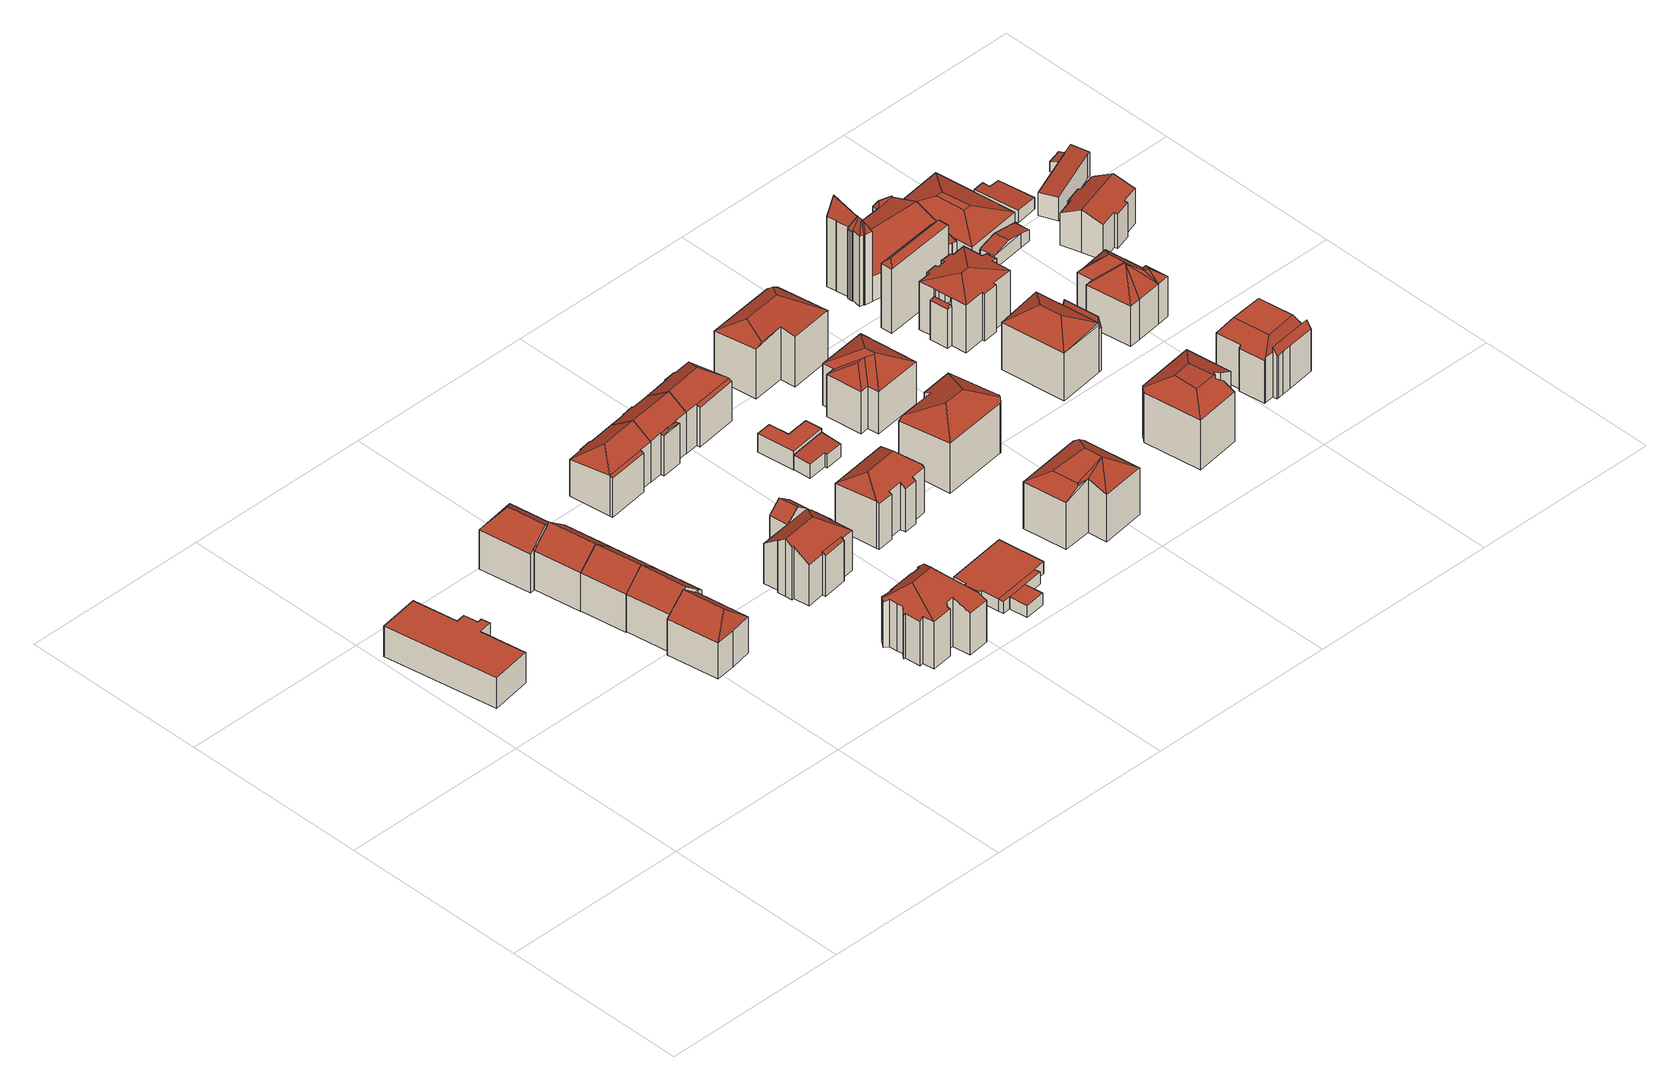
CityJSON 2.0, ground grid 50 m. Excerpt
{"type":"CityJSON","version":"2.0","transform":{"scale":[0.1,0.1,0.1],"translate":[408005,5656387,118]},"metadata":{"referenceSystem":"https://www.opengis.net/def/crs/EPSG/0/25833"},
"CityObjects":{
"building1":{"type":"Building","attributes":{"Dachtyp_tdc":"tdcPolyFlatRoof","Gemeindeschluessel":14612000,"Dachneigung":0,"QualitaetDacherkennung":80,"Geometrietyp2DReferenz":"3000","measuredHeight":8.62,"function":"31001_9998","roofType":"1000"},"geometry":[{"type":"Solid","lod":"2","boundaries":[[[[0,1,2,3]],[[1,4,5,2]],[[4,6,7,5]],[[6,8,9,7]],[[8,10,11,9]],[[10,12,13,11]],[[12,14,15,13]],[[14,16,17,15]],[[16,18,19,17]],[[18,0,3,19]],[[18,16,14,12,10,8,6,4,1,0]],[[3,2,5,7,9,11,13,15,17,19]]]],"semantics":{"surfaces":[{"type":"WallSurface"},{"type":"RoofSurface"},{"type":"GroundSurface"}],"values":[[0,0,0,0,0,0,0,0,0,0,1,2]]}}]},
"building2":{"type":"Building","attributes":{"Dachtyp_tdc":"tdcHipAndGableRoof","Gemeindeschluessel":14612000,"Dachneigung":39.22,"QualitaetDacherkennung":75,"Geometrietyp2DReferenz":"3000","measuredHeight":14.91,"function":"31001_9998","roofType":"5000"},"geometry":[{"type":"Solid","lod":"2","boundaries":[[[[20,21,22,23]],[[22,24,25,26,23]],[[27,28,29,30,31,32,33]],[[22,21,28,27]],[[21,20,29,28]],[[20,34,30,29]],[[34,26,31,30]],[[26,25,32,31]],[[25,24,33,32]],[[24,22,27,33]],[[26,34,20,23]]]],"semantics":{"surfaces":[{"type":"RoofSurface"},{"type":"GroundSurface"},{"type":"WallSurface"}],"values":[[0,0,1,2,2,2,2,2,2,2,0]]}}]},
"building3":{"type":"Building","attributes":{"Dachtyp_tdc":"tdcFreeFormRoof","Gemeindeschluessel":14612000,"Dachneigung":39.51,"QualitaetDacherkennung":80,"Geometrietyp2DReferenz":"3000","measuredHeight":15.16,"function":"31001_9998","roofType":"5000"},"geometry":[{"type":"Solid","lod":"2","boundaries":[[[[35,36,37,38]],[[36,39,40,37]],[[39,41,42,40]],[[41,43,44,42]],[[43,35,38,44]],[[41,39,36,45,46]],[[43,46,45,35]],[[43,41,46]],[[36,35,45]],[[38,37,40,42,44]]]],"semantics":{"surfaces":[{"type":"WallSurface"},{"type":"RoofSurface"},{"type":"GroundSurface"}],"values":[[0,0,0,0,0,1,1,0,0,2]]}}]},
"building4":{"type":"Building","attributes":{"Dachtyp_tdc":"tdcGableRoof","Gemeindeschluessel":14612000,"Dachneigung":39.46,"QualitaetDacherkennung":85,"Geometrietyp2DReferenz":"3000","measuredHeight":15.35,"function":"31001_9998","roofType":"3100"},"geometry":[{"type":"Solid","lod":"2","boundaries":[[[[35,47,48,49]],[[47,50,51,48]],[[50,52,53,51]],[[52,35,49,53]],[[50,47,54]],[[35,52,45]],[[47,35,45,54]],[[52,50,54,45]],[[49,48,51,53]]]],"semantics":{"surfaces":[{"type":"WallSurface"},{"type":"RoofSurface"},{"type":"GroundSurface"}],"values":[[0,0,0,0,0,0,1,1,2]]}}]},
"building5":{"type":"Building","attributes":{"Dachtyp_tdc":"tdcFreeFormRoof","Gemeindeschluessel":14612000,"Dachneigung":39.26,"QualitaetDacherkennung":80,"Geometrietyp2DReferenz":"3000","measuredHeight":15.55,"function":"31001_9998","roofType":"5000"},"geometry":[{"type":"Solid","lod":"2","boundaries":[[[[47,55,56,57]],[[55,58,59,56]],[[58,50,60,59]],[[50,47,57,60]],[[47,54,61,55]],[[50,58,61,54]],[[58,55,61]],[[47,50,54]],[[57,56,59,60]]]],"semantics":{"surfaces":[{"type":"WallSurface"},{"type":"RoofSurface"},{"type":"GroundSurface"}],"values":[[0,0,0,0,1,1,0,0,2]]}}]},
"building6":{"type":"Building","attributes":{"Dachtyp_tdc":"tdcFreeFormRoof","Gemeindeschluessel":14612000,"Dachneigung":39.27,"QualitaetDacherkennung":82,"Geometrietyp2DReferenz":"3000","measuredHeight":15.66,"function":"31001_9998","roofType":"5000"},"geometry":[{"type":"Solid","lod":"2","boundaries":[[[[62,63,64,65]],[[63,66,67,64]],[[66,68,69,67]],[[68,70,71,69]],[[70,62,65,71]],[[63,62,72]],[[68,73,72,62,70]],[[66,63,72,73]],[[68,66,73]],[[65,64,67,69,71]]]],"semantics":{"surfaces":[{"type":"WallSurface"},{"type":"RoofSurface"},{"type":"GroundSurface"}],"values":[[0,0,0,0,0,1,1,1,0,2]]}}]},
"building7":{"type":"Building","attributes":{"Dachtyp_tdc":"tdcFreeFormRoof","Gemeindeschluessel":14612000,"Dachneigung":22.68,"QualitaetDacherkennung":30,"Geometrietyp2DReferenz":"3000","measuredHeight":17.14,"function":"31001_9998","roofType":"5000"},"geometry":[{"type":"Solid","lod":"2","boundaries":[[[[74,75,76,77]],[[75,78,79,76]],[[78,80,81,79]],[[80,82,83,81]],[[82,84,85,83]],[[84,86,87,85]],[[86,88,89,87]],[[88,90,91,89]],[[90,92,93,91]],[[92,94,95,93]],[[94,96,97,95]],[[96,98,99,97]],[[98,100,101,99]],[[100,102,103,101]],[[102,104,105,103]],[[104,106,107,105]],[[106,108,109,107]],[[108,110,111,109]],[[110,112,113,111]],[[112,114,115,113]],[[114,116,117,115]],[[116,118,119,117]],[[118,120,121,119]],[[120,122,123,121]],[[122,124,125,123]],[[124,126,127,125]],[[126,128,129,127]],[[128,130,131,129]],[[130,74,77,131]],[[110,132,133,134,124,122,120,118,116,114,112]],[[135,136,94,92,90,88,86,84,137]],[[133,132,108,106,104,102,100,98,96,136,135]],[[133,135,137,82,80,78,75,74,130,128,126,134]],[[110,108,132]],[[96,94,136]],[[126,124,134]],[[84,82,137]],[[77,76,79,81,83,85,87,89,91,93,95,97,99,101,103,105,107,109,111,113,115,117,119,121,123,125,127,129,131]]]],"semantics":{"surfaces":[{"type":"WallSurface"},{"type":"RoofSurface"},{"type":"GroundSurface"}],"values":[[0,0,0,0,0,0,0,0,0,0,0,0,0,0,0,0,0,0,0,0,0,0,0,0,0,0,0,0,0,1,1,1,1,0,0,0,0,2]]}}]},
"building8":{"type":"Building","attributes":{"Gemeindeschluessel":14612000,"Geometrietyp2DReferenz":"3000","function":"31001_9998","roofType":"9999"},"children":["building8-1","building8-2","building8-3"]},
"building8-1":{"type":"BuildingPart","attributes":{"Dachtyp_tdc":"tdcHipAndGableRoof","Dachneigung":37.35,"QualitaetDacherkennung":60,"Geometrietyp2DReferenz":"3000","measuredHeight":16.32,"roofType":"5000"},"parents":["building8"],"geometry":[{"type":"MultiSurface","lod":"2","boundaries":[[[138,139,140,141]],[[139,142,143,140]],[[142,144,145,143]],[[144,146,147,145]],[[146,148,149,147]],[[148,150,151,149]],[[150,152,153,151]],[[152,154,155,156,153]],[[157,158,159]],[[157,160,161,158]],[[160,162,163,161]],[[162,164,165,163]],[[164,166,167,165]],[[166,168,169,167]],[[168,170,171,169]],[[168,166,164,162,160,157,172]],[[157,154,152,150,148,146,172]],[[146,144,142,139,138,170,168,172]],[[141,140,143,145,147,149,151,153,156,158,161,163,165,167,169,171]]],"semantics":{"surfaces":[{"type":"WallSurface"},{"type":"RoofSurface"},{"type":"GroundSurface"}],"values":[0,0,0,0,0,0,0,0,0,0,0,0,0,0,0,1,1,1,2]}}]},
"building8-2":{"type":"BuildingPart","attributes":{"Dachtyp_tdc":"tdcGableRoof","Dachneigung":36.76,"QualitaetDacherkennung":56,"Geometrietyp2DReferenz":"3000","measuredHeight":13.98,"roofType":"3100"},"parents":["building8"],"geometry":[{"type":"MultiSurface","lod":"2","boundaries":[[[173,174,175,176]],[[174,159,158,175]],[[155,173,176,156]],[[173,155,177,178]],[[157,179,178,177]],[[174,179,157,159]],[[173,178,179,174]],[[159,157,177,155]],[[176,175,158,156]]],"semantics":{"surfaces":[{"type":"WallSurface"},{"type":"RoofSurface"},{"type":"GroundSurface"}],"values":[0,0,0,1,1,0,0,0,2]}}]},
"building8-3":{"type":"BuildingPart","attributes":{"Dachtyp_tdc":"tdcPolyFlatRoof","Dachneigung":35.9,"QualitaetDacherkennung":33,"Geometrietyp2DReferenz":"3000","measuredHeight":12.13,"roofType":"2100"},"parents":["building8"],"geometry":[{"type":"MultiSurface","lod":"2","boundaries":[[[180,171,170]],[[180,181,182,171]],[[181,183,184,182]],[[183,185,141,184]],[[185,138,141]],[[185,183,181,180]],[[171,182,184,141]]],"semantics":{"surfaces":[{"type":"WallSurface"},{"type":"RoofSurface"},{"type":"GroundSurface"}],"values":[0,0,0,0,0,1,2]}}]},
"building9":{"type":"Building","attributes":{"Gemeindeschluessel":14612000,"Geometrietyp2DReferenz":"3000","function":"31001_9998","roofType":"9999"},"children":["building9-1","building9-2"]},
"building9-1":{"type":"BuildingPart","attributes":{"Dachtyp_tdc":"tdcHipAndGableRoof","Dachneigung":35.8,"QualitaetDacherkennung":82,"Geometrietyp2DReferenz":"3000","measuredHeight":15.03,"roofType":"5000"},"parents":["building9"],"geometry":[{"type":"MultiSurface","lod":"2","boundaries":[[[186,187,188,189]],[[187,190,191,188]],[[190,192,193,191]],[[192,194,195,193]],[[194,196,197,195]],[[198,199,200,201]],[[198,202,203,199]],[[202,204,205,203]],[[204,186,189,205]],[[198,201,206]],[[201,196,194,192,206]],[[189,188,191,193,195,197,200,199,203,205]],[[192,190,187,186,204,202,198,206]]],"semantics":{"surfaces":[{"type":"WallSurface"},{"type":"RoofSurface"},{"type":"GroundSurface"}],"values":[0,0,0,0,0,0,0,0,0,1,1,2,1]}}]},
"building9-2":{"type":"BuildingPart","attributes":{"Dachtyp_tdc":"tdcPolyFlatRoof","Dachneigung":24.02,"QualitaetDacherkennung":30,"Geometrietyp2DReferenz":"3000","measuredHeight":11.38,"roofType":"2100"},"parents":["building9"],"geometry":[{"type":"MultiSurface","lod":"2","boundaries":[[[196,207,208,197]],[[207,209,210,208]],[[209,201,200,210]],[[201,209,207,196]],[[197,208,210,200]]],"semantics":{"surfaces":[{"type":"WallSurface"},{"type":"RoofSurface"},{"type":"GroundSurface"}],"values":[0,0,0,1,2]}}]},
"building10":{"type":"Building","attributes":{"Gemeindeschluessel":14612000,"Geometrietyp2DReferenz":"3000","function":"31001_9998","roofType":"9999"},"children":["building10-1","building10-2","building10-3"]},
"building10-1":{"type":"BuildingPart","attributes":{"Dachtyp_tdc":"tdcPolyFlatRoof","Dachneigung":0,"QualitaetDacherkennung":80,"Geometrietyp2DReferenz":"3000","measuredHeight":3.43,"roofType":"1000"},"parents":["building10"],"geometry":[{"type":"MultiSurface","lod":"2","boundaries":[[[211,212,213,214]],[[212,215,216,213]],[[217,218,219,220]],[[218,221,222,219]],[[221,223,224,222]],[[223,225,226,224]],[[225,227,228,226]],[[227,211,214,228]],[[227,225,223,221,218,217,215,212,211]],[[214,213,216,220,219,222,224,226,228]]],"semantics":{"surfaces":[{"type":"WallSurface"},{"type":"RoofSurface"},{"type":"GroundSurface"}],"values":[0,0,0,0,0,0,0,0,1,2]}}]},
"building10-2":{"type":"BuildingPart","attributes":{"Dachtyp_tdc":"tdcPolyFlatRoof","Dachneigung":0,"QualitaetDacherkennung":60,"Geometrietyp2DReferenz":"3000","measuredHeight":3.43,"roofType":"1000"},"parents":["building10"],"geometry":[{"type":"MultiSurface","lod":"2","boundaries":[[[229,230,231,232]],[[230,233,234,231]],[[233,217,220,234]],[[215,235,236,216]],[[235,237,238,236]],[[237,239,240,238]],[[237,235,215,217,233,230,229,239]],[[240,232,231,234,220,216,236,238]]],"semantics":{"surfaces":[{"type":"WallSurface"},{"type":"RoofSurface"},{"type":"GroundSurface"}],"values":[0,0,0,0,0,0,1,2]}}]},
"building10-3":{"type":"BuildingPart","attributes":{"Dachtyp_tdc":"tdcPolyFlatRoof","Dachneigung":0,"QualitaetDacherkennung":75,"Geometrietyp2DReferenz":"3000","measuredHeight":3.43,"roofType":"1000"},"parents":["building10"],"geometry":[{"type":"MultiSurface","lod":"2","boundaries":[[[239,237,238,240]],[[237,241,242,238]],[[241,243,244,242]],[[243,229,232,244]],[[229,243,241,237,239]],[[240,238,242,244,232]]],"semantics":{"surfaces":[{"type":"WallSurface"},{"type":"RoofSurface"},{"type":"GroundSurface"}],"values":[0,0,0,0,1,2]}}]},
"building11":{"type":"Building","attributes":{"Gemeindeschluessel":14612000,"Geometrietyp2DReferenz":"3000","function":"31001_9998","roofType":"9999"},"children":["building11-1","building11-2"]},
"building11-1":{"type":"BuildingPart","attributes":{"Dachtyp_tdc":"tdcGableRoof","Dachneigung":36.04,"QualitaetDacherkennung":85,"Geometrietyp2DReferenz":"3000","measuredHeight":15.24,"roofType":"3100"},"parents":["building11"],"geometry":[{"type":"MultiSurface","lod":"2","boundaries":[[[245,246,247,248]],[[246,194,249,247]],[[194,192,250,249]],[[192,190,251,250]],[[190,252,253,251]],[[252,254,255,253]],[[254,256,257,255]],[[256,258,259,257]],[[258,260,261,259]],[[260,262,263,261]],[[262,264,265,263]],[[264,266,267,265]],[[266,268,267]],[[262,260,258,256,254,252,190,192]],[[192,194,246,245,269,270,266,264,262]],[[247,249,250,251,253,255,257,259,261,263,265,267]]],"semantics":{"surfaces":[{"type":"WallSurface"},{"type":"RoofSurface"},{"type":"GroundSurface"}],"values":[0,0,0,0,0,0,0,0,0,0,0,0,0,1,1,2]}}]},
"building11-2":{"type":"BuildingPart","attributes":{"Dachtyp_tdc":"tdcGableRoof","Dachneigung":10.71,"QualitaetDacherkennung":35,"Geometrietyp2DReferenz":"3000","measuredHeight":11.91,"roofType":"3100"},"parents":["building11"],"geometry":[{"type":"MultiSurface","lod":"2","boundaries":[[[271,248,247,272]],[[268,273,274,267]],[[273,271,272,274]],[[271,273,275]],[[248,271,275,276,269]],[[273,268,270,276,275]],[[272,247,267,274]]],"semantics":{"surfaces":[{"type":"WallSurface"},{"type":"RoofSurface"},{"type":"GroundSurface"}],"values":[0,0,0,0,1,1,2]}}]},
"building12":{"type":"Building","attributes":{"Dachtyp_tdc":"tdcHipRoof","Gemeindeschluessel":14612000,"Dachneigung":33.43,"QualitaetDacherkennung":70,"Geometrietyp2DReferenz":"3000","measuredHeight":16.89,"function":"31001_9998","roofType":"3200"},"geometry":[{"type":"Solid","lod":"2","boundaries":[[[[277,278,279,280]],[[278,281,282,279]],[[281,283,284,282]],[[283,285,286,284]],[[285,287,288,286]],[[287,289,290,288]],[[289,291,292,290]],[[291,293,294,292]],[[293,295,296,294]],[[295,297,298,296]],[[297,299,300,298]],[[299,277,280,300]],[[295,293,301]],[[291,289,302]],[[293,291,302,301]],[[289,287,285,283,281,278,277,299,297,295,301,302]],[[280,279,282,284,286,288,290,292,294,296,298,300]]]],"semantics":{"surfaces":[{"type":"WallSurface"},{"type":"RoofSurface"},{"type":"GroundSurface"}],"values":[[0,0,0,0,0,0,0,0,0,0,0,0,1,1,1,1,2]]}}]},
"building13":{"type":"Building","attributes":{"Gemeindeschluessel":14612000,"Geometrietyp2DReferenz":"3000","function":"31001_9998","roofType":"9999"},"children":["building13-1","building13-2"]},
"building13-1":{"type":"BuildingPart","attributes":{"Dachtyp_tdc":"tdcHipAndGableRoof","Dachneigung":36.41,"QualitaetDacherkennung":79,"Geometrietyp2DReferenz":"3000","measuredHeight":15.3,"roofType":"5000"},"parents":["building13"],"geometry":[{"type":"MultiSurface","lod":"2","boundaries":[[[303,260,304,305]],[[260,306,307,304]],[[306,308,309,307]],[[308,310,311,309]],[[310,312,313,311]],[[312,314,315,313]],[[314,316,317,318,315]],[[319,264,320,321,322]],[[264,303,305,320]],[[316,314,323]],[[314,312,310,308,306,260,303,323]],[[303,264,319,316,323]],[[305,304,307,309,311,313,315,318,321,320]]],"semantics":{"surfaces":[{"type":"WallSurface"},{"type":"RoofSurface"},{"type":"GroundSurface"}],"values":[0,0,0,0,0,0,0,0,0,1,1,1,2]}}]},
"building13-2":{"type":"BuildingPart","attributes":{"Dachtyp_tdc":"tdcPolyFlatRoof","Dachneigung":28.59,"QualitaetDacherkennung":50,"Geometrietyp2DReferenz":"3000","measuredHeight":11.72,"roofType":"2100"},"parents":["building13"],"geometry":[{"type":"MultiSurface","lod":"2","boundaries":[[[317,324,325,318]],[[324,326,327,325]],[[326,322,321,327]],[[322,326,324,317]],[[318,325,327,321]]],"semantics":{"surfaces":[{"type":"WallSurface"},{"type":"RoofSurface"},{"type":"GroundSurface"}],"values":[0,0,0,1,2]}}]},
"building14":{"type":"Building","attributes":{"Dachtyp_tdc":"tdcPolyFlatRoof","Gemeindeschluessel":14612000,"Dachneigung":3.93,"QualitaetDacherkennung":73,"Geometrietyp2DReferenz":"3000","measuredHeight":4.23,"function":"31001_9998","roofType":"2100"},"geometry":[{"type":"Solid","lod":"2","boundaries":[[[[328,329,330,331]],[[329,332,333,330]],[[332,334,335,333]],[[334,336,337,335]],[[336,338,339,337]],[[338,328,331,339]],[[338,336,334,332,329,328]],[[331,330,333,335,337,339]]]],"semantics":{"surfaces":[{"type":"WallSurface"},{"type":"RoofSurface"},{"type":"GroundSurface"}],"values":[[0,0,0,0,0,0,1,2]]}}]},
"building15":{"type":"Building","attributes":{"Dachtyp_tdc":"tdcPolyFlatRoof","Gemeindeschluessel":14612000,"Dachneigung":0,"QualitaetDacherkennung":51,"Geometrietyp2DReferenz":"3000","measuredHeight":5.29,"function":"31001_9998","roofType":"1000"},"geometry":[{"type":"Solid","lod":"2","boundaries":[[[[340,341,342,343]],[[341,344,345,342]],[[344,346,347,345]],[[346,348,349,347]],[[348,350,351,349]],[[350,340,343,351]],[[350,348,346,344,341,340]],[[343,342,345,347,349,351]]]],"semantics":{"surfaces":[{"type":"WallSurface"},{"type":"RoofSurface"},{"type":"GroundSurface"}],"values":[[0,0,0,0,0,0,1,2]]}}]},
"building16":{"type":"Building","attributes":{"Dachtyp_tdc":"tdcFreeFormRoof","Gemeindeschluessel":14612000,"Dachneigung":25.7,"QualitaetDacherkennung":36,"Geometrietyp2DReferenz":"3000","measuredHeight":15.78,"function":"31001_9998","roofType":"5000"},"geometry":[{"type":"Solid","lod":"2","boundaries":[[[[352,353,354,355]],[[353,356,357,354]],[[356,358,359,357]],[[358,360,361,359]],[[360,362,363,361]],[[362,364,365,363]],[[364,352,355,365]],[[366,367,368,352,364]],[[369,370,353,352,368]],[[358,356,370,369,371]],[[371,360,358]],[[371,362,360]],[[367,362,371]],[[362,367,366]],[[367,371,369,368]],[[364,362,366]],[[356,353,370]],[[355,354,357,359,361,363,365]]]],"semantics":{"surfaces":[{"type":"WallSurface"},{"type":"RoofSurface"},{"type":"GroundSurface"}],"values":[[0,0,0,0,0,0,0,1,1,1,1,1,1,1,1,0,0,2]]}}]},
"building17":{"type":"Building","attributes":{"Dachtyp_tdc":"tdcFreeFormRoof","Gemeindeschluessel":14612000,"Dachneigung":25.71,"QualitaetDacherkennung":52,"Geometrietyp2DReferenz":"3000","measuredHeight":17.61,"function":"31001_9998","roofType":"5000"},"geometry":[{"type":"Solid","lod":"2","boundaries":[[[[372,373,374,375]],[[373,376,377,374]],[[376,378,379,377]],[[378,380,381,379]],[[380,382,383,381]],[[382,384,385,383]],[[384,386,387,385]],[[386,388,389,387]],[[388,372,375,389]],[[386,390,391,388]],[[392,380,378,376,393]],[[384,382,392,393,390,386]],[[393,376,373,372,391,390]],[[372,388,391]],[[382,380,392]],[[375,374,377,379,381,383,385,387,389]]]],"semantics":{"surfaces":[{"type":"WallSurface"},{"type":"RoofSurface"},{"type":"GroundSurface"}],"values":[[0,0,0,0,0,0,0,0,0,1,1,1,1,0,0,2]]}}]},
"building18":{"type":"Building","attributes":{"Dachtyp_tdc":"tdcFreeFormRoof","Gemeindeschluessel":14612000,"Dachneigung":28.85,"QualitaetDacherkennung":76,"Geometrietyp2DReferenz":"3000","measuredHeight":15.53,"function":"31001_9998","roofType":"5000"},"geometry":[{"type":"Solid","lod":"2","boundaries":[[[[394,395,396,397]],[[395,398,399,396]],[[398,400,401,399]],[[400,402,403,401]],[[402,404,405,403]],[[404,406,407,405]],[[406,408,409,407]],[[408,394,397,409]],[[410,411,408,406]],[[410,406,404]],[[412,411,410,404,402]],[[413,414,412,402,400]],[[413,400,398]],[[414,413,398,395]],[[412,414,395,394]],[[411,412,394,408]],[[397,396,399,401,403,405,407,409]]]],"semantics":{"surfaces":[{"type":"WallSurface"},{"type":"RoofSurface"},{"type":"GroundSurface"}],"values":[[0,0,0,0,0,0,0,0,1,1,1,1,1,1,1,1,2]]}}]},
"building19":{"type":"Building","attributes":{"Dachtyp_tdc":"tdcFreeFormRoof","Gemeindeschluessel":14612000,"Dachneigung":10.38,"QualitaetDacherkennung":42,"Geometrietyp2DReferenz":"3000","measuredHeight":16.08,"function":"31001_9998","roofType":"5000"},"geometry":[{"type":"Solid","lod":"2","boundaries":[[[[415,416,417,418]],[[416,419,420,417]],[[419,421,422,420]],[[421,423,424,422]],[[423,425,426,424]],[[425,427,428,426]],[[427,415,418,428]],[[427,429,430,415]],[[431,421,419,432,433]],[[423,431,433,430,429,425]],[[433,432,416,415,430]],[[423,421,431]],[[427,425,429]],[[419,416,432]],[[418,417,420,422,424,426,428]]]],"semantics":{"surfaces":[{"type":"WallSurface"},{"type":"RoofSurface"},{"type":"GroundSurface"}],"values":[[0,0,0,0,0,0,0,1,1,1,1,0,0,0,2]]}}]},
"building20":{"type":"Building","attributes":{"Dachtyp_tdc":"tdcFreeFormRoof","Gemeindeschluessel":14612000,"Dachneigung":28.67,"QualitaetDacherkennung":45,"Geometrietyp2DReferenz":"3000","measuredHeight":17.29,"function":"31001_9998","roofType":"5000"},"geometry":[{"type":"Solid","lod":"2","boundaries":[[[[434,435,436,437]],[[435,438,439,436]],[[438,440,441,439]],[[440,442,443,441]],[[442,444,445,443]],[[444,446,447,445]],[[446,448,449,447]],[[448,450,451,449]],[[450,452,453,451]],[[452,454,455,453]],[[454,456,457,455]],[[456,434,437,457]],[[458,459,438,435,460]],[[442,440,438,459,461,462,444]],[[454,452,450,448,446,462,461,463,456]],[[456,463,458,460,434]],[[463,461,459,458]],[[435,434,460]],[[446,444,462]],[[437,436,439,441,443,445,447,449,451,453,455,457]]]],"semantics":{"surfaces":[{"type":"WallSurface"},{"type":"RoofSurface"},{"type":"GroundSurface"}],"values":[[0,0,0,0,0,0,0,0,0,0,0,0,1,1,1,1,1,0,0,2]]}}]},
"building21":{"type":"Building","attributes":{"Gemeindeschluessel":14612000,"Geometrietyp2DReferenz":"3000","function":"31001_9998","roofType":"9999"},"children":["building21-1","building21-2"]},
"building21-1":{"type":"BuildingPart","attributes":{"Dachtyp_tdc":"tdcHipRoof","Dachneigung":30.68,"QualitaetDacherkennung":58,"Geometrietyp2DReferenz":"3000","measuredHeight":17.16,"roofType":"3200"},"parents":["building21"],"geometry":[{"type":"MultiSurface","lod":"2","boundaries":[[[464,465,466,467]],[[465,468,469,466]],[[468,470,471,469]],[[470,472,473,471]],[[472,474,475,476,473]],[[477,478,479,480,481]],[[478,464,467,479]],[[482,464,483]],[[478,484,485]],[[464,478,485,483]],[[486,487,488,489,482,483,485,484]],[[465,482,489,468]],[[468,489,488,470]],[[470,488,487,472]],[[472,487,486,474]],[[474,486,484,477]],[[477,484,478]],[[464,482,465]],[[467,466,469,471,473,476,480,479]]],"semantics":{"surfaces":[{"type":"WallSurface"},{"type":"RoofSurface"},{"type":"GroundSurface"}],"values":[0,0,0,0,0,0,0,1,1,1,1,0,0,0,0,0,0,0,2]}}]},
"building21-2":{"type":"BuildingPart","attributes":{"Dachtyp_tdc":"tdcFreeFormRoof","Dachneigung":81.7,"QualitaetDacherkennung":60,"Geometrietyp2DReferenz":"3000","measuredHeight":15.48,"roofType":"5000"},"parents":["building21"],"geometry":[{"type":"MultiSurface","lod":"2","boundaries":[[[490,491,492,493]],[[491,494,495,492]],[[494,496,497,495]],[[496,481,480,497]],[[475,498,499,476]],[[498,490,493,499]],[[481,496,500]],[[496,494,491,490,498,501,500]],[[498,475,501]],[[475,481,500,501]],[[493,492,495,497,480,476,499]]],"semantics":{"surfaces":[{"type":"WallSurface"},{"type":"RoofSurface"},{"type":"GroundSurface"}],"values":[0,0,0,0,0,0,1,1,1,1,2]}}]},
"building22":{"type":"Building","attributes":{"Gemeindeschluessel":14612000,"Dachneigung":49.69,"Dachorientierung":83.66,"MittlereTraufHoehe":137.32,"QualitaetDacherkennung":40,"ObjektHoehe":19.5,"BodenHoehe":119.09,"Geometrietyp2DReferenz":"3000","AbsoluteHoehe":138.6,"Dachflaeche":72.61,"measuredHeight":19.5,"function":"31001_9998","roofType":"5000","storeysAboveGround":7},"geometry":[{"type":"MultiSurface","lod":"2","boundaries":[[[502,503,504,505]],[[503,506,507,504]],[[506,508,509,507]],[[508,502,505,509]],[[506,503,510]],[[502,508,511]],[[503,502,511,510]],[[508,506,510,511]],[[505,504,507,509]]],"semantics":{"surfaces":[{"type":"WallSurface"},{"type":"RoofSurface"},{"type":"GroundSurface"}],"values":[0,0,0,0,1,0,1,1,2]}}]},
"building23":{"type":"Building","attributes":{"Gemeindeschluessel":14612000,"Geometrietyp2DReferenz":"3000","function":"31001_9998","roofType":"9999"},"children":["building23-1","building23-2"]},
"building23-1":{"type":"BuildingPart","attributes":{"Dachtyp_tdc":"tdcHipRoof","Dachneigung":13.53,"QualitaetDacherkennung":61,"Geometrietyp2DReferenz":"3000","measuredHeight":15.19,"roofType":"3200"},"parents":["building23"],"geometry":[{"type":"MultiSurface","lod":"2","boundaries":[[[512,513,514,515]],[[513,516,517,514]],[[516,518,519,517]],[[518,520,519]],[[521,522,523]],[[521,524,525,522]],[[524,526,527,525]],[[526,528,529,527]],[[528,530,531,529]],[[530,532,533,531]],[[532,534,535,533]],[[534,536,537,535]],[[536,538,539,537]],[[538,540,541,539]],[[540,542,543,541]],[[542,544,545,543]],[[544,546,547,545]],[[546,548,549,547]],[[548,550,551,549]],[[550,552,553,551]],[[552,554,555,553]],[[554,556,557,555]],[[556,512,515,557]],[[552,550,548,546,544,542,558]],[[524,521,518,516,559]],[[542,540,538,536,534,532,530,528,526,524,559,558]],[[516,513,512,556,554,552,558,559]],[[515,514,517,519,522,525,527,529,531,533,535,537,539,541,543,545,547,549,551,553,555,557]]],"semantics":{"surfaces":[{"type":"WallSurface"},{"type":"RoofSurface"},{"type":"GroundSurface"}],"values":[0,0,0,0,0,0,0,0,0,0,0,0,0,0,0,0,0,0,0,0,0,0,0,1,1,1,1,2]}}]},
"building23-2":{"type":"BuildingPart","attributes":{"Dachtyp_tdc":"tdcFreeFormRoof","Dachneigung":58.31,"QualitaetDacherkennung":18,"Geometrietyp2DReferenz":"3000","measuredHeight":12.21,"roofType":"5000"},"parents":["building23"],"geometry":[{"type":"MultiSurface","lod":"2","boundaries":[[[520,560,561,519]],[[560,562,563,561]],[[562,523,522,563]],[[564,523,562]],[[565,564,562,560]],[[565,560,520]],[[564,565,520,523]],[[519,561,563,522]]],"semantics":{"surfaces":[{"type":"WallSurface"},{"type":"RoofSurface"},{"type":"GroundSurface"}],"values":[0,0,0,1,1,0,1,2]}}]},
"building24":{"type":"Building","attributes":{"Gemeindeschluessel":14612000,"Geometrietyp2DReferenz":"3000","function":"31001_3041","roofType":"9999"},"children":["building24-1","building24-2","building24-3"]},
"building24-1":{"type":"BuildingPart","attributes":{"Dachtyp_tdc":"tdcFreeFormRoof","Dachneigung":63.64,"QualitaetDacherkennung":6,"Geometrietyp2DReferenz":"3000","measuredHeight":23.03,"roofType":"5000"},"parents":["building24"],"geometry":[{"type":"MultiSurface","lod":"2","boundaries":[[[566,567,568,569]],[[567,570,571,568]],[[570,572,573,571]],[[572,574,575,576,573]],[[577,578,579,580,581]],[[578,582,583,579]],[[582,584,585,583]],[[584,586,587,585]],[[586,588,589,587]],[[588,590,591,589]],[[590,592,593,591]],[[592,594,595,593]],[[594,596,597,595]],[[596,598,599,597]],[[598,600,601,599]],[[600,566,569,601]],[[598,596,602,603]],[[596,594,592,590,604,602]],[[590,588,605,604]],[[588,586,584,606,605]],[[584,582,578,607,606]],[[578,577,607]],[[577,574,572,570,603,602,604,605,606,607]],[[570,567,566,600,598,603]],[[569,568,571,573,576,608,580,579,583,585,587,589,591,593,595,597,599,601]]],"semantics":{"surfaces":[{"type":"WallSurface"},{"type":"RoofSurface"},{"type":"GroundSurface"}],"values":[0,0,0,0,0,0,0,0,0,0,0,0,0,0,0,0,1,1,1,1,1,1,1,1,2]}}]},
"building24-2":{"type":"BuildingPart","attributes":{"Dachtyp_tdc":"tdcGableRoof","Dachneigung":26.93,"QualitaetDacherkennung":25,"Geometrietyp2DReferenz":"3000","measuredHeight":11.22,"roofType":"3100"},"parents":["building24"],"geometry":[{"type":"MultiSurface","lod":"2","boundaries":[[[609,581,580,610]],[[575,611,612,576]],[[611,613,614,612]],[[613,615,616,614]],[[617,618,619,620,621]],[[618,622,623,619]],[[622,624,625,623]],[[624,609,610,625]],[[618,617,615,613,611,575,626]],[[626,581,609,624,622,618]],[[610,580,608,576,612,614,620,619,623,625]]],"semantics":{"surfaces":[{"type":"WallSurface"},{"type":"RoofSurface"},{"type":"GroundSurface"}],"values":[0,0,0,0,0,0,0,0,1,1,2]}}]},
"building24-3":{"type":"BuildingPart","attributes":{"Dachtyp_tdc":"tdcFreeFormRoof","Dachneigung":63.18,"QualitaetDacherkennung":18,"Geometrietyp2DReferenz":"3000","measuredHeight":10.31,"roofType":"5000"},"parents":["building24"],"geometry":[{"type":"MultiSurface","lod":"2","boundaries":[[[616,627,628,614]],[[627,629,630,628]],[[629,631,632,630]],[[633,631,629]],[[634,633,629,627]],[[634,627,616]],[[633,634,616,621,631]],[[614,628,630,632,620]]],"semantics":{"surfaces":[{"type":"WallSurface"},{"type":"RoofSurface"},{"type":"GroundSurface"}],"values":[0,0,0,1,1,1,1,2]}}]},
"building25":{"type":"Building","attributes":{"Gemeindeschluessel":14612000,"Geometrietyp2DReferenz":"3000","function":"31001_9998","roofType":"9999"},"children":["building25-1","building25-2"]},
"building25-1":{"type":"BuildingPart","attributes":{"Dachtyp_tdc":"tdcCutTentRoof","Dachneigung":0.416,"QualitaetDacherkennung":57,"Geometrietyp2DReferenz":"3000","measuredHeight":16.47,"roofType":"9999"},"parents":["building25"],"geometry":[{"type":"MultiSurface","lod":"2","boundaries":[[[635,636,637,638]],[[636,639,640,637]],[[639,641,642,640]],[[641,643,644,642]],[[643,645,646,644]],[[645,647,648,646]],[[649,650,651,652]],[[650,653,654,651]],[[653,655,656,654]],[[655,657,658,656]],[[657,659,660,658]],[[659,661,662,660]],[[661,663,664,662]],[[663,635,638,664]],[[647,645,643,641,639,665,666]],[[650,649,647,666,667]],[[659,657,655,653,650,667,668]],[[639,636,635,663,661,659,668,665]],[[668,667,666,665]],[[638,637,640,642,644,646,648,652,651,654,656,658,660,662,664]]],"semantics":{"surfaces":[{"type":"WallSurface"},{"type":"RoofSurface"},{"type":"GroundSurface"}],"values":[0,0,0,0,0,0,0,0,0,0,0,0,0,0,1,1,1,1,1,2]}}]},
"building25-2":{"type":"BuildingPart","attributes":{"Dachtyp_tdc":"tdcPolyFlatRoof","Dachneigung":58.54,"QualitaetDacherkennung":29,"Geometrietyp2DReferenz":"3000","measuredHeight":13.95,"roofType":"2100"},"parents":["building25"],"geometry":[{"type":"MultiSurface","lod":"2","boundaries":[[[669,670,671,646,645]],[[670,672,673,671]],[[672,674,675,673]],[[674,676,677,675]],[[676,678,679,677]],[[678,680,649,652,679]],[[678,676,674,672,670,669,680]],[[652,648,646,671,673,675,677,679]]],"semantics":{"surfaces":[{"type":"WallSurface"},{"type":"RoofSurface"},{"type":"GroundSurface"}],"values":[0,0,0,0,0,0,1,2]}}]},
"building26":{"type":"Building","attributes":{"Dachtyp_tdc":"tdcFreeFormRoof","Gemeindeschluessel":14612000,"Dachneigung":40.83,"QualitaetDacherkennung":67,"Geometrietyp2DReferenz":"3000","measuredHeight":16.69,"function":"31001_9998","roofType":"5000"},"geometry":[{"type":"Solid","lod":"2","boundaries":[[[[681,682,683,684]],[[682,685,686,683]],[[685,687,688,686]],[[687,689,690,688]],[[689,691,692,690]],[[691,693,694,692]],[[693,695,696,694]],[[695,697,698,696]],[[697,699,700,698]],[[699,701,702,700]],[[701,703,704,702]],[[703,681,684,704]],[[705,706,701,699]],[[707,695,693]],[[708,695,707]],[[705,695,708]],[[705,697,695]],[[697,705,699]],[[707,693,691]],[[708,707,691,689]],[[709,710,706,705,708,689,687]],[[685,709,687]],[[682,709,685]],[[709,682,681]],[[710,709,681,703]],[[706,710,703,701]],[[684,683,686,688,690,692,694,696,698,700,702,704]]]],"semantics":{"surfaces":[{"type":"WallSurface"},{"type":"RoofSurface"},{"type":"GroundSurface"}],"values":[[0,0,0,0,0,0,0,0,0,0,0,0,1,1,1,1,1,1,1,1,1,1,1,1,1,1,2]]}}]},
"building27":{"type":"Building","attributes":{"Dachtyp_tdc":"tdcFreeFormRoof","Gemeindeschluessel":14612000,"Dachneigung":12.43,"QualitaetDacherkennung":47,"Geometrietyp2DReferenz":"3000","measuredHeight":4.74,"function":"31001_3041","roofType":"5000"},"geometry":[{"type":"Solid","lod":"2","boundaries":[[[[711,712,713,714]],[[712,715,716,713]],[[715,717,718,716]],[[717,719,720,718]],[[719,711,714,720]],[[717,715,712,721,722]],[[719,722,721,711]],[[712,711,721]],[[719,717,722]],[[714,713,716,718,720]]]],"semantics":{"surfaces":[{"type":"WallSurface"},{"type":"RoofSurface"},{"type":"GroundSurface"}],"values":[[0,0,0,0,0,1,1,0,0,2]]}}]},
"building28":{"type":"Building","attributes":{"Dachtyp_tdc":"tdcFreeFormRoof","Gemeindeschluessel":14612000,"Dachneigung":22.18,"QualitaetDacherkennung":73,"Geometrietyp2DReferenz":"3000","measuredHeight":8.98,"function":"31001_3041","roofType":"5000"},"geometry":[{"type":"Solid","lod":"2","boundaries":[[[[723,724,713,725]],[[724,726,727,713]],[[726,728,729,727]],[[728,730,731,729]],[[730,723,725,731]],[[732,733,723,730,734]],[[735,736,723,733]],[[724,736,735,737,726]],[[726,737,732,734,728]],[[737,735,733,732]],[[724,723,736]],[[730,728,734]],[[725,713,727,729,731]]]],"semantics":{"surfaces":[{"type":"WallSurface"},{"type":"RoofSurface"},{"type":"GroundSurface"}],"values":[[0,0,0,0,0,1,1,1,1,1,0,0,2]]}}]},
"building29":{"type":"Building","attributes":{"Dachtyp_tdc":"tdcPolyFlatRoof","Gemeindeschluessel":14612000,"Dachneigung":3.36,"QualitaetDacherkennung":84,"Geometrietyp2DReferenz":"3000","measuredHeight":3.49,"function":"31001_9998","roofType":"2100"},"geometry":[{"type":"Solid","lod":"2","boundaries":[[[[738,739,740,741]],[[739,742,743,740]],[[742,744,745,743]],[[744,746,747,745]],[[746,748,749,747]],[[748,738,741,749]],[[748,746,744,742,739,738]],[[741,740,743,745,747,749]]]],"semantics":{"surfaces":[{"type":"WallSurface"},{"type":"RoofSurface"},{"type":"GroundSurface"}],"values":[[0,0,0,0,0,0,1,2]]}}]},
"building30":{"type":"Building","attributes":{"Dachtyp_tdc":"tdcGableRoof","Gemeindeschluessel":14612000,"Dachneigung":29.03,"QualitaetDacherkennung":47,"Geometrietyp2DReferenz":"3000","measuredHeight":12.09,"function":"31001_9998","roofType":"3100"},"geometry":[{"type":"Solid","lod":"2","boundaries":[[[[750,751,752,753]],[[751,754,755,752]],[[754,756,757,755]],[[756,758,759,757]],[[758,760,761,759]],[[760,762,763,761]],[[762,764,765,763]],[[764,766,767,765]],[[766,768,769,767]],[[768,770,771,769]],[[770,772,773,771]],[[772,774,775,773]],[[774,776,777,775]],[[776,778,779,777]],[[778,780,781,779]],[[780,782,783,781]],[[782,784,785,783]],[[784,786,787,785]],[[786,750,753,787]],[[782,780,778,776,774,772,770,768]],[[768,766,764,762,760,758,756,754,751,750,786,784,782]],[[753,752,755,757,759,761,763,765,767,769,771,773,775,777,779,781,783,785,787]]]],"semantics":{"surfaces":[{"type":"WallSurface"},{"type":"RoofSurface"},{"type":"GroundSurface"}],"values":[[0,0,0,0,0,0,0,0,0,0,0,0,0,0,0,0,0,0,0,1,1,2]]}}]},
"building31":{"type":"Building","attributes":{"Gemeindeschluessel":14612000,"Geometrietyp2DReferenz":"3000","function":"31001_9998","roofType":"9999"},"children":["building31-1","building31-2"]},
"building31-1":{"type":"BuildingPart","attributes":{"Dachtyp_tdc":"tdcPolyFlatRoof","Dachneigung":3.07,"QualitaetDacherkennung":84,"Geometrietyp2DReferenz":"3000","measuredHeight":6.75,"roofType":"2100"},"parents":["building31"],"geometry":[{"type":"MultiSurface","lod":"2","boundaries":[[[788,789,790,791,792]],[[789,793,794,790]],[[793,795,796,794]],[[795,797,798,796]],[[797,799,800,801,798]],[[799,797,795,793,789,788]],[[791,790,794,796,798,801]]],"semantics":{"surfaces":[{"type":"WallSurface"},{"type":"RoofSurface"},{"type":"GroundSurface"}],"values":[0,0,0,0,0,1,2]}}]},
"building31-2":{"type":"BuildingPart","attributes":{"Dachtyp_tdc":"tdcPolyFlatRoof","Dachneigung":14.47,"QualitaetDacherkennung":55,"Geometrietyp2DReferenz":"3000","measuredHeight":3.71,"roofType":"2100"},"parents":["building31"],"geometry":[{"type":"MultiSurface","lod":"2","boundaries":[[[800,802,803,801]],[[802,804,805,803]],[[804,792,791,805]],[[792,804,802,800]],[[801,803,805,791]]],"semantics":{"surfaces":[{"type":"WallSurface"},{"type":"RoofSurface"},{"type":"GroundSurface"}],"values":[0,0,0,1,2]}}]}
},
"vertices":[
[5,917,108],[112,934,108],[112,934,22],[5,917,22],[132,816,108],[132,816,22],[156,820,108],[156,820,22],[162,782,108],[162,782,22],[174,784,108],[174,784,22],[178,760,108],[178,760,22],[142,754,108],[142,754,22],[162,633,108],[162,633,22],[55,615,108],[55,615,22],
[573,354,135],[553,490,135],[498,482,181],[515,372,181],[456,476,145],[442,474,134],[463,337,135],[498,482,32],[553,490,32],[573,354,32],[516,344,32],[463,337,32],[442,474,32],[456,476,32],[516,344,134],
[437,598,135],[548,616,133],[548,616,29],[437,598,29],[567,493,133],[567,493,29],[553,490,145],[553,490,29],[456,476,135],[456,476,29],[492,607,181],[510,484,181],
[418,721,135],[418,721,27],[437,598,27],[529,738,134],[529,738,27],[548,616,134],[548,616,27],[473,729,181],
[399,846,135],[399,846,25],[418,721,25],[510,864,134],[510,864,25],[529,738,25],[453,855,181],
[364,983,134],[475,1000,135],[475,1000,24],[364,983,24],[496,861,135],[496,861,24],[399,846,145],[399,846,24],[385,844,134],[385,844,24],[426,955,181],[441,853,181],
[837,177,163],[910,186,162],[910,186,35],[837,177,35],[911,181,167],[911,181,35],[930,183,167],[930,183,35],[938,194,159],[938,194,35],[957,179,159],[957,179,35],[950,169,168],[950,169,35],[960,86,165],[960,86,35],[968,87,156],[968,87,35],[974,47,155],[974,47,35],[965,45,165],[965,45,35],[969,11,154],[969,11,35],[912,4,154],[912,4,35],[906,52,174],[906,52,35],[884,49,174],[884,49,35],[878,42,171],[878,42,35],[879,33,168],[879,33,35],[822,26,168],[822,26,35],[818,57,169],[818,57,35],[808,55,160],[808,55,35],[804,98,161],[804,98,35],[799,98,157],[799,98,35],[810,112,169],[810,112,35],[808,127,169],[808,127,35],[806,149,170],[806,149,35],[795,158,162],[795,158,35],[810,177,159],[810,177,35],[819,169,167],[819,169,35],[838,171,168],[838,171,35],[822,27,168],[850,123,207],[801,165,168],[917,131,207],[966,35,164],[949,186,166],
[831,384,146],[783,377,146],[783,377,31],[831,384,31],[778,419,179],[778,419,31],[772,418,179],[772,418,31],[770,436,194],[770,436,31],[767,458,177],[767,458,31],[773,459,177],[773,459,31],[767,502,145],[767,502,31],[850,512,145],[850,512,144],[850,512,31],[920,521,145],[920,521,31],[920,521,144],[920,514,145],[920,514,31],[926,515,140],[926,515,31],[934,459,141],[934,459,31],[928,458,145],[928,458,31],[936,397,146],[936,397,31],[897,392,146],[897,392,31],[865,449,194],
[844,562,144],[913,571,144],[913,571,31],[844,562,31],[886,517,171],[879,567,171],[913,571,145],
[897,392,152],[898,384,146],[898,384,31],[832,375,146],[832,375,31],[831,384,152],
[763,1041,121],[764,1037,124],[764,1037,19],[763,1041,19],[833,1046,124],[833,1046,19],[841,984,169],[841,984,19],[847,936,133],[847,936,19],[811,931,133],[811,931,19],[686,1026,124],[686,1026,19],[701,916,19],[701,916,133],[729,1032,124],[729,1032,19],[729,1037,121],[729,1037,19],[740,971,169],
[812,922,129],[812,922,19],[702,908,129],[702,908,19],
[1218,224,58],[1234,101,58],[1234,101,24],[1218,224,24],[1201,96,58],[1201,96,24],[1072,79,58],[1066,126,58],[1066,126,24],[1072,79,24],[1059,125,58],[1059,125,24],[1053,165,58],[1053,165,24],[1060,166,58],[1060,166,24],[1056,202,58],[1056,202,24],
[1095,66,58],[1095,67,58],[1095,67,24],[1095,66,24],[1074,64,58],[1074,64,24],[1203,80,58],[1203,80,24],[1150,73,58],[1150,73,24],[1150,74,58],[1150,74,24],
[1156,25,58],[1156,25,24],[1101,18,58],[1101,18,24],
[883,941,133],[883,941,134],[883,941,17],[883,941,131],[847,936,17],[841,984,17],[833,1046,17],[879,1052,124],[879,1052,17],[879,1056,121],[879,1056,17],[912,1061,121],[912,1061,17],[913,1056,124],[913,1056,17],[960,1062,124],[960,1062,17],[967,1000,169],[967,1000,17],[973,953,134],[973,953,17],[938,948,134],[938,948,17],[938,948,130],[892,942,133],[917,945,134],
[884,931,131],[884,931,17],[939,939,130],[939,939,17],[904,934,136],[903,943,136],
[1150,415,152],[1115,411,152],[1115,411,29],[1150,415,29],[1113,426,163],[1113,426,29],[1074,421,163],[1074,421,29],[1075,414,158],[1075,414,29],[1031,409,158],[1031,409,29],[1030,415,163],[1030,415,29],[1015,530,156],[1015,530,29],[1175,550,156],[1175,550,29],[1190,436,163],[1190,436,29],[1191,430,158],[1191,430,29],[1149,424,158],[1149,424,29],[1148,483,198],[1057,471,198],
[967,1001,169],[960,1062,16],[967,1001,16],[1030,1072,124],[1030,1072,16],[1030,1077,120],[1030,1077,16],[1063,1081,120],[1063,1081,16],[1064,1076,124],[1064,1076,16],[1108,1082,124],[1108,1082,16],[1123,972,134],[1123,972,133],[1123,972,16],[1009,957,134],[973,953,16],[1009,957,16],[1009,957,133],[1069,1015,169],
[1124,963,129],[1124,963,16],[1011,948,128],[1011,948,16],
[1098,744,63],[1197,757,63],[1197,757,21],[1098,744,21],[1202,702,59],[1202,702,21],[1155,697,59],[1155,697,21],[1154,703,60],[1154,703,21],[1103,697,60],[1103,697,21],
[1098,744,73],[1086,844,73],[1086,844,20],[1098,744,20],[1126,848,73],[1126,848,20],[1132,794,73],[1132,794,20],[1192,801,73],[1192,801,20],[1197,757,73],[1197,757,20],
[1307,238,162],[1485,262,161],[1485,262,29],[1307,238,29],[1503,247,161],[1503,247,29],[1523,93,161],[1523,93,29],[1405,77,162],[1405,77,29],[1399,129,181],[1399,129,29],[1323,120,162],[1323,120,29],[1365,125,181],[1369,131,184],[1360,200,184],[1463,205,187],[1495,254,165],[1469,156,187],
[1379,599,162],[1377,618,153],[1377,618,23],[1379,599,23],[1462,629,153],[1462,629,23],[1477,491,164],[1477,491,23],[1478,486,165],[1478,486,23],[1461,464,165],[1461,464,23],[1459,464,165],[1459,464,23],[1283,442,165],[1283,442,23],[1266,586,155],[1266,586,23],[1345,519,199],[1279,587,162],[1470,476,170],[1406,526,199],
[1319,702,138],[1316,733,138],[1316,733,19],[1319,702,19],[1292,730,138],[1292,730,19],[1281,826,138],[1281,826,19],[1305,828,138],[1305,828,19],[1302,859,138],[1302,859,19],[1433,874,138],[1433,874,19],[1451,718,138],[1451,718,19],[1375,801,174],[1378,776,174],[1375,773,173],[1334,783,165],[1358,786,165],
[1202,1097,149],[1385,1118,149],[1385,1118,15],[1202,1097,15],[1406,1106,150],[1406,1106,15],[1422,965,156],[1422,965,15],[1307,950,157],[1307,950,15],[1302,990,164],[1302,990,15],[1216,981,155],[1216,981,15],[1235,983,164],[1258,1052,176],[1422,964,157],[1397,1111,153],[1363,1065,176],
[1709,268,165],[1723,287,165],[1723,287,24],[1709,268,24],[1880,308,165],[1880,308,24],[1896,187,165],[1896,187,24],[1862,183,182],[1862,183,24],[1850,193,187],[1850,193,24],[1834,172,190],[1834,172,24],[1848,160,182],[1848,160,24],[1849,148,176],[1849,148,24],[1851,138,170],[1851,138,24],[1852,130,165],[1852,130,24],[1730,113,165],[1730,113,24],[1772,236,197],[1822,243,197],[1717,278,170],[1837,179,194],[1839,178,193],[1775,171,194],
[1664,667,157],[1786,683,157],[1786,683,23],[1664,667,23],[1787,672,157],[1787,672,23],[1789,658,157],[1789,658,23],[1792,633,157],[1792,633,23],[1795,613,157],[1795,613,146],[1795,613,23],[1808,510,157],[1686,494,157],[1686,494,23],[1808,510,23],[1808,510,146],[1786,683,164],[1734,618,195],[1808,510,164],[1741,559,195],[1795,613,164],[1792,633,164],[1789,658,164],[1787,672,164],
[1813,616,78],[1818,577,79],[1818,577,23],[1813,616,23],[1809,576,146],[1809,576,23],[1817,511,146],[1817,511,23],[1804,615,146],[1804,615,23],[1812,515,178],[1800,609,178],
[1786,958,193],[1590,936,193],[1590,936,11],[1786,958,11],[1588,966,193],[1588,966,11],[1761,985,193],[1761,985,11],[1606,953,206],[1773,972,206],
[1714,770,149],[1713,777,150],[1713,777,15],[1714,770,15],[1656,770,150],[1656,770,15],[1651,810,150],[1651,810,15],[1651,810,126],[1645,860,151],[1645,860,15],[1645,860,126],[1640,900,151],[1640,900,15],[1676,904,151],[1676,904,15],[1675,912,149],[1675,912,15],[1705,916,149],[1705,916,15],[1706,907,151],[1706,907,15],[1728,910,151],[1728,910,15],[1727,919,149],[1727,919,15],[1757,922,149],[1757,922,15],[1758,914,151],[1758,914,15],[1795,918,151],[1795,918,15],[1801,867,151],[1801,867,15],[1816,868,147],[1816,868,15],[1820,841,147],[1820,841,15],[1804,839,150],[1804,839,15],[1810,788,150],[1810,788,15],[1753,782,150],[1753,782,15],[1754,775,149],[1754,775,15],[1736,845,167],[1713,843,167],
[1638,809,126],[1638,809,15],[1632,858,126],[1632,858,15],[1639,852,137],[1644,809,137],
[1608,1126,209],[1604,1153,209],[1604,1153,10],[1608,1126,10],[1627,1155,255],[1627,1155,10],[1630,1156,248],[1630,1156,10],[1650,1159,209],[1650,1159,113],[1650,1159,10],[1638,1045,209],[1619,1048,209],[1619,1048,10],[1638,1045,10],[1638,1045,81],[1617,1049,207],[1617,1049,10],[1617,1050,209],[1617,1050,10],[1616,1050,209],[1616,1050,10],[1606,1052,209],[1606,1052,10],[1610,1077,209],[1610,1077,10],[1608,1077,206],[1608,1077,10],[1608,1083,206],[1608,1083,10],[1609,1092,209],[1609,1092,10],[1612,1092,209],[1612,1092,10],[1607,1126,208],[1607,1126,10],[1625,1078,241],[1627,1080,237],[1625,1076,240],[1624,1065,241],[1624,1065,240],[1626,1061,236],[1647,1128,10],
[1854,1016,67],[1854,1016,10],[1651,1164,111],[1651,1164,10],[1794,1183,105],[1794,1183,10],[1794,1183,104],[1794,1183,97],[1845,1190,102],[1854,1125,123],[1854,1125,10],[1845,1190,10],[1845,1190,97],[1868,1014,66],[1868,1014,10],[1857,1015,67],[1857,1015,10],[1647,1128,123],
[1796,1203,97],[1796,1203,10],[1847,1197,97],[1847,1197,10],[1848,1190,97],[1848,1190,10],[1844,1193,104],[1804,1193,114],
[2088,337,137],[2088,333,142],[2088,333,21],[2088,337,21],[2122,337,141],[2122,337,21],[2132,259,141],[2132,259,21],[2136,260,134],[2136,260,21],[2143,200,134],[2143,200,21],[2140,199,141],[2140,199,21],[2023,184,147],[1999,181,148],[1999,181,21],[2023,184,21],[1994,180,142],[1994,180,21],[1985,250,142],[1985,250,21],[1990,251,148],[1990,251,21],[1981,318,148],[1981,318,21],[2016,323,146],[2016,323,21],[2015,327,140],[2015,327,21],[2100,306,185],[2113,212,185],[2027,199,186],[2014,297,186],
[2143,200,161],[2145,188,141],[2145,188,21],[2071,178,141],[2071,178,21],[2047,175,141],[2047,175,21],[2029,172,141],[2029,172,21],[2025,172,141],[2025,172,21],[2023,184,161],
[1922,692,135],[1947,695,135],[1947,695,21],[1922,692,21],[1962,697,135],[1962,697,21],[2021,705,135],[2021,705,21],[2035,602,135],[2035,602,21],[2046,604,135],[2046,604,21],[2054,543,135],[2054,543,21],[2022,539,135],[2022,539,21],[1954,530,135],[1954,530,21],[1923,526,135],[1923,526,21],[1906,648,135],[1906,648,21],[1927,651,135],[1927,651,21],[1975,594,188],[1975,596,188],[2020,569,162],[2009,568,162],[1978,649,179],[1984,608,179],
[1901,975,49],[2024,991,43],[2024,991,11],[1901,975,11],[2029,951,43],[2029,951,11],[2001,948,50],[2001,948,11],[1907,935,49],[1907,935,11],[1954,982,59],[1959,942,59],
[1997,1210,72],[2024,991,72],[1997,1210,11],[1873,971,71],[1873,971,11],[1868,1014,72],[1868,1014,11],[1845,1190,72],[1845,1190,11],[1917,1126,101],[1936,1128,101],[1845,1189,72],[1948,1052,100],[2024,993,72],[1925,1049,100],
[2059,1016,42],[2041,1135,42],[2041,1135,7],[2059,1016,7],[2073,1140,41],[2073,1140,7],[2075,1120,41],[2075,1120,7],[2104,1123,39],[2104,1123,7],[2119,1025,39],[2119,1025,7],
[2113,915,97],[2125,919,97],[2125,919,11],[2113,915,11],[2142,924,97],[2142,924,11],[2158,929,97],[2158,929,11],[2161,922,101],[2161,922,11],[2205,935,101],[2205,935,11],[2208,928,105],[2208,928,11],[2214,908,117],[2214,908,11],[2220,888,128],[2220,888,11],[2221,882,132],[2221,882,11],[2237,830,111],[2237,830,11],[2191,816,111],[2191,816,11],[2193,809,108],[2193,809,11],[2149,796,108],[2149,796,11],[2146,803,111],[2146,803,11],[2098,789,111],[2098,789,11],[2083,841,132],[2083,841,11],[2068,894,101],[2068,894,11],[2115,908,101],[2115,908,11],
[2277,1072,71],[2286,1022,74],[2286,1022,6],[2277,1072,6],[2277,1072,44],[2277,1019,74],[2277,1019,6],[2128,958,74],[2128,958,6],[2109,1004,71],[2109,1004,6],[2247,1060,71],[2247,1060,44],[2247,1060,6],
[2234,1094,34],[2234,1094,6],[2272,1105,35],[2272,1105,6]
]}
